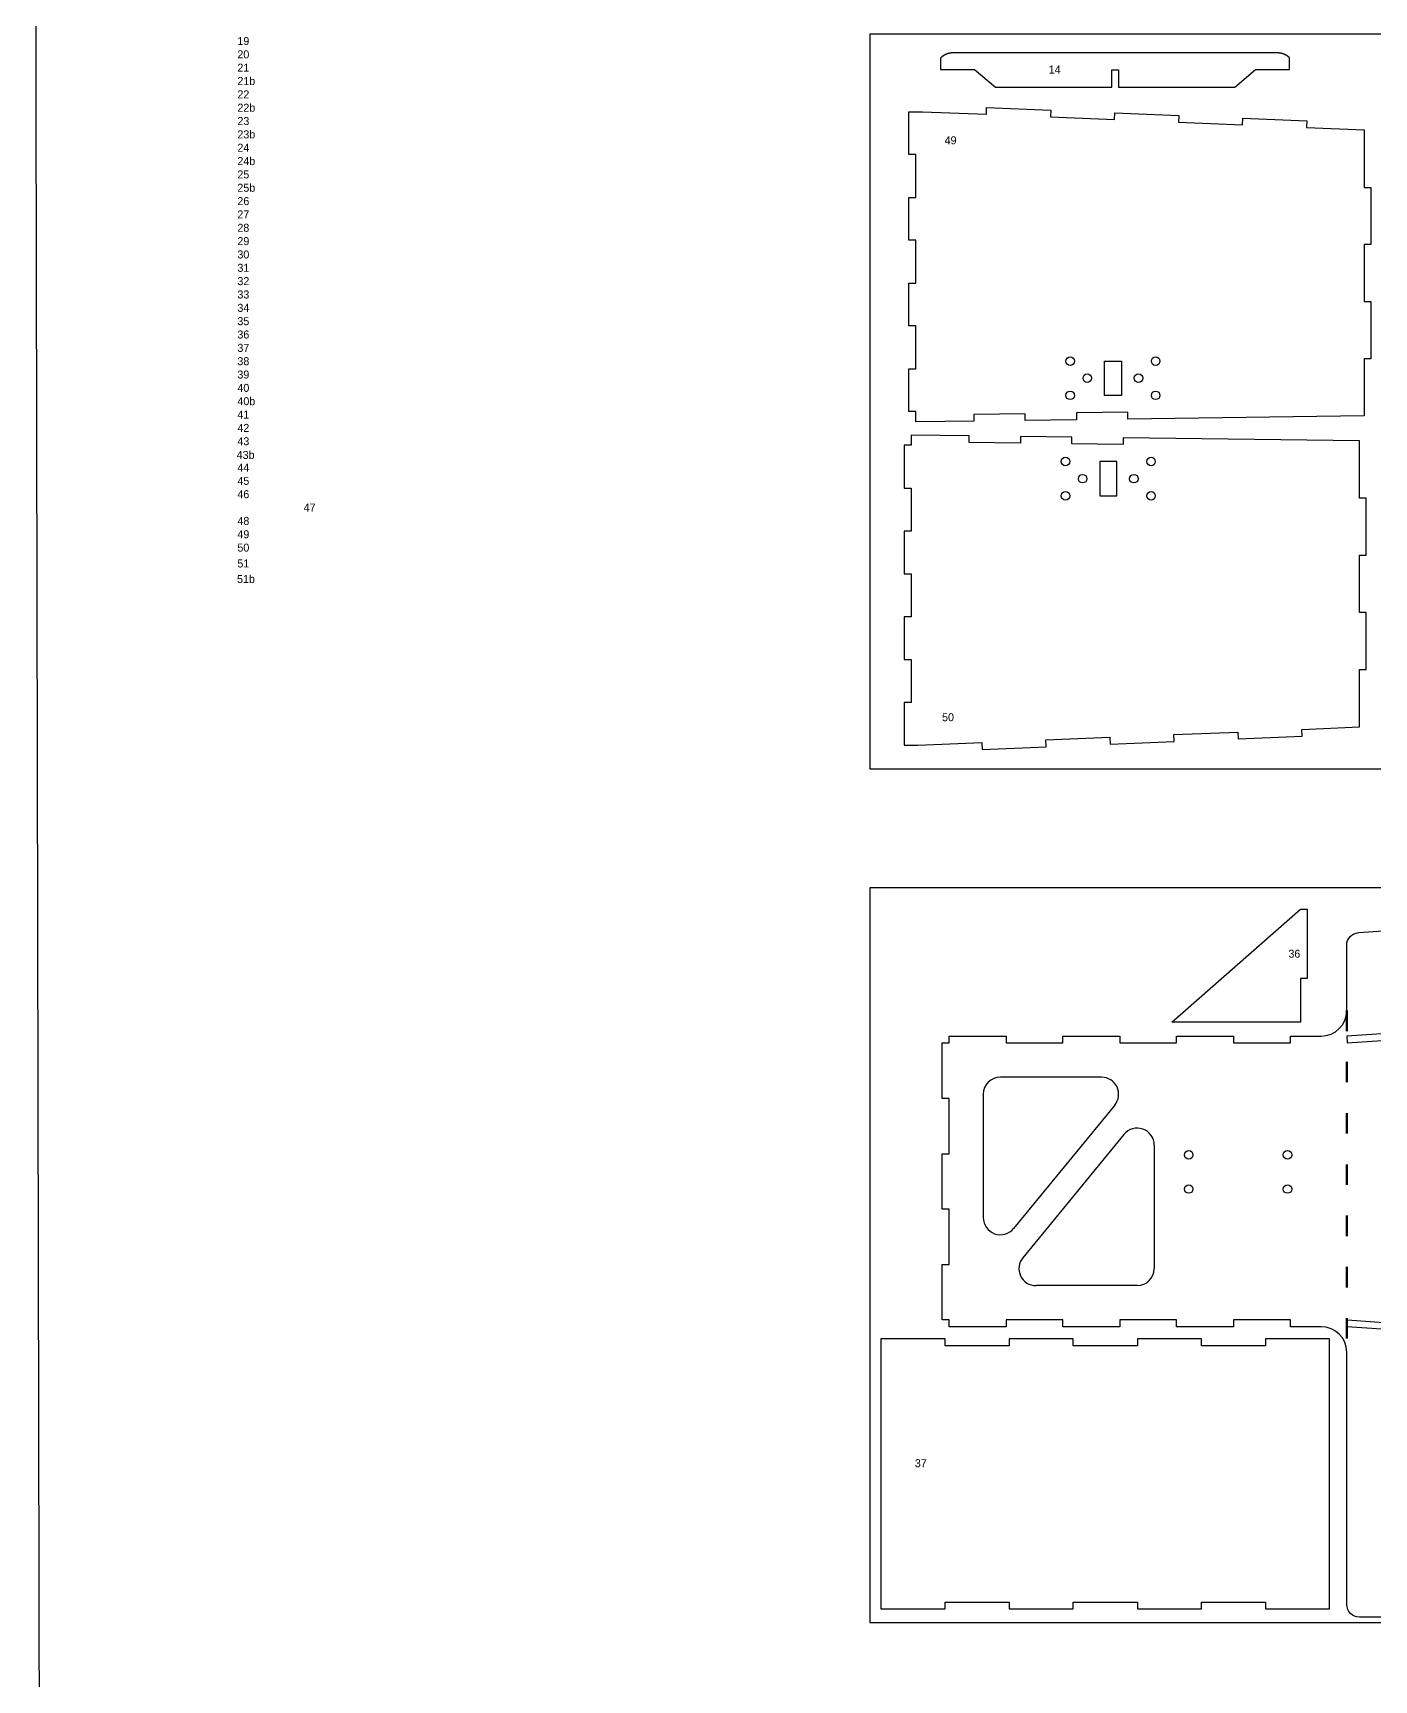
# Model space of a CAD drawing. Header units: inches. Extents: x -955 to -701, y -2062 to -1714.
# Drawn here: x -954.6 to -876.2, y -1902.8 to -1806.4 of the extents above; entities that cross this region are included whole.
import ezdxf

# ---------------------------------------------------------------- set-up
doc = ezdxf.new("R2010")
doc.units = ezdxf.units.IN
doc.header["$LTSCALE"] = 0.1
doc.header["$MEASUREMENT"] = 0
doc.linetypes.add('ACAD_ISO03W100', pattern=[30, 12, -18])
doc.layers.add('cockpit', color=1, linetype='Continuous', lineweight=20)
doc.layers.add('pic', color=1, linetype='Continuous')

msp = doc.modelspace()

# ---------------------------------------------------------------- linework, layer by layer
at = {"color": 4, "linetype": 'ACAD_ISO03W100', "lineweight": 100}
msp.add_line((-877.76668, -1863.58302), (-877.76668, -1883.58159), dxfattribs=at)
at = {"color": 7, "linetype": 'Continuous', "lineweight": 25}
for p, q in [((-892.11099, -1867.48302), (-898.02835, -1867.48302)), ((-899.02835, -1868.48302), (-899.02835, -1875.70136)), ((-891.33763, -1869.11699), (-897.255, -1876.33533)), ((-890.80171, -1870.82928), (-896.71907, -1878.04762)), ((-889.02835, -1871.46325), (-889.02835, -1878.68159)), ((-890.02835, -1879.68159), (-895.94572, -1879.68159))]:
    msp.add_line(p, q, dxfattribs=at)
for points in [[(-891.51325, -1809.54744), (-891.51325, -1808.54744), (-891.1132, -1808.54744), (-891.11483, -1809.54744), (-884.32247, -1809.54744), (-883.10979, -1808.5273), (-881.10979, -1808.5273), (-881.10979, -1807.84045), (-881.11204, -1807.83823), (-881.1143, -1807.83601), (-881.11656, -1807.8338), (-881.11884, -1807.8316), (-881.12112, -1807.8294), (-881.12341, -1807.82722), (-881.1257, -1807.82504), (-881.12801, -1807.82286), (-881.13032, -1807.8207), (-881.13264, -1807.81854), (-881.13497, -1807.81639), (-881.13731, -1807.81425), (-881.13965, -1807.81211), (-881.142, -1807.80998), (-881.14436, -1807.80786), (-881.14673, -1807.80575), (-881.1491, -1807.80364), (-881.15149, -1807.80154), (-881.15388, -1807.79945), (-881.15627, -1807.79737), (-881.15868, -1807.79529), (-881.16109, -1807.79323), (-881.16351, -1807.79117), (-881.16593, -1807.78911), (-881.16836, -1807.78707), (-881.1708, -1807.78503), (-881.17325, -1807.783), (-881.1757, -1807.78098), (-881.17816, -1807.77897), (-881.18063, -1807.77696), (-881.18311, -1807.77496), (-881.18559, -1807.77297), (-881.18808, -1807.77099), (-881.19057, -1807.76901), (-881.19307, -1807.76705), (-881.19558, -1807.76509), (-881.1981, -1807.76314), (-881.20062, -1807.76119), (-881.20315, -1807.75926), (-881.20568, -1807.75733), (-881.20822, -1807.75541), (-881.21077, -1807.7535), (-881.21332, -1807.7516), (-881.21588, -1807.74971), (-881.21845, -1807.74782), (-881.22102, -1807.74594), (-881.2236, -1807.74407), (-881.22618, -1807.74221), (-881.22877, -1807.74036), (-881.23137, -1807.73851), (-881.23397, -1807.73667), (-881.23658, -1807.73484), (-881.23919, -1807.73302), (-881.24181, -1807.73121), (-881.24444, -1807.72941), (-881.24707, -1807.72761), (-881.24971, -1807.72583), (-881.25235, -1807.72405), (-881.255, -1807.72228), (-881.25765, -1807.72051), (-881.26031, -1807.71876), (-881.26298, -1807.71702), (-881.26565, -1807.71528), (-881.26832, -1807.71355), (-881.27101, -1807.71183), (-881.27369, -1807.71012), (-881.27638, -1807.70842), (-881.27908, -1807.70673), (-881.28178, -1807.70504), (-881.28449, -1807.70336), (-881.2872, -1807.7017), (-881.28992, -1807.70004), (-881.29264, -1807.69839), (-881.29537, -1807.69675), (-881.2981, -1807.69511), (-881.30084, -1807.69349), (-881.30358, -1807.69188), (-881.30633, -1807.69027), (-881.30908, -1807.68867), (-881.31183, -1807.68708), (-881.31459, -1807.6855), (-881.31736, -1807.68393), (-881.32013, -1807.68237), (-881.3229, -1807.68082), (-881.32568, -1807.67927), (-881.32846, -1807.67774), (-881.33125, -1807.67621), (-881.33404, -1807.6747), (-881.33684, -1807.67319), (-881.33964, -1807.67169), (-881.34244, -1807.6702), (-881.34525, -1807.66872), (-881.34806, -1807.66725), (-881.35088, -1807.66579), (-881.3537, -1807.66434), (-881.35652, -1807.66289), (-881.35935, -1807.66146), (-881.36218, -1807.66003), (-881.36502, -1807.65862), (-881.36785, -1807.65721), (-881.3707, -1807.65581), (-881.37354, -1807.65443), (-881.3764, -1807.65305), (-881.37925, -1807.65168), (-881.38211, -1807.65032), (-881.38497, -1807.64897), (-881.38783, -1807.64763), (-881.39071, -1807.64629), (-881.39358, -1807.64497), (-881.39647, -1807.64365), (-881.39935, -1807.64234), (-881.40225, -1807.64105), (-881.40514, -1807.63976), (-881.40805, -1807.63847), (-881.41095, -1807.6372), (-881.41386, -1807.63594), (-881.41678, -1807.63468), (-881.4197, -1807.63344), (-881.42262, -1807.6322), (-881.42555, -1807.63097), (-881.43142, -1807.62854), (-881.4373, -1807.62614), (-881.4432, -1807.62378), (-881.44912, -1807.62146), (-881.45505, -1807.61917), (-881.461, -1807.61691), (-881.46697, -1807.61469), (-881.47294, -1807.61251), (-881.47894, -1807.61036), (-881.48494, -1807.60825), (-881.49096, -1807.60617), (-881.497, -1807.60413), (-881.50304, -1807.60213), (-881.5091, -1807.60016), (-881.51517, -1807.59822), (-881.52126, -1807.59632), (-881.52735, -1807.59446), (-881.53346, -1807.59263), (-881.53958, -1807.59084), (-881.5457, -1807.58909), (-881.55184, -1807.58737), (-881.55799, -1807.58569), (-881.56415, -1807.58404), (-881.57032, -1807.58243), (-881.57649, -1807.58085), (-881.58268, -1807.57931), (-881.58887, -1807.57781), (-881.59507, -1807.57635), (-881.60128, -1807.57492), (-881.6075, -1807.57352), (-881.61372, -1807.57216), (-881.61995, -1807.57084), (-881.62619, -1807.56956), (-881.63243, -1807.56831), (-881.63867, -1807.5671), (-881.64493, -1807.56592), (-881.65118, -1807.56478), (-881.65745, -1807.56368), (-881.66371, -1807.56262), (-881.66998, -1807.56159), (-881.67626, -1807.5606), (-881.68254, -1807.55964), (-881.68882, -1807.55872), (-881.6951, -1807.55784), (-881.70138, -1807.55699), (-881.70767, -1807.55619), (-881.71081, -1807.5558), (-881.7124, -1807.5556), (-881.71398, -1807.55541), (-881.72034, -1807.55467), (-881.72671, -1807.55396), (-881.73307, -1807.55329), (-881.73945, -1807.55266), (-881.74582, -1807.55206), (-881.75221, -1807.5515), (-881.75859, -1807.55098), (-881.76498, -1807.55049), (-881.77137, -1807.55004), (-881.77776, -1807.54962), (-881.78416, -1807.54924), (-881.79055, -1807.5489), (-881.79695, -1807.54859), (-881.80335, -1807.54832), (-881.80975, -1807.54809), (-881.81616, -1807.54789), (-881.82256, -1807.54773), (-881.82896, -1807.5476), (-881.83536, -1807.54751), (-881.84177, -1807.54746), (-881.84817, -1807.54744), (-900.77834, -1807.54744), (-900.78495, -1807.54746), (-900.79157, -1807.54752), (-900.79819, -1807.54761), (-900.80482, -1807.54775), (-900.81144, -1807.54792), (-900.81806, -1807.54813), (-900.82468, -1807.54839), (-900.8313, -1807.54868), (-900.83792, -1807.549), (-900.84453, -1807.54937), (-900.84784, -1807.54957), (-900.85115, -1807.54978), (-900.85445, -1807.55), (-900.85776, -1807.55022), (-900.86106, -1807.55046), (-900.86437, -1807.55071), (-900.86767, -1807.55096), (-900.87098, -1807.55123), (-900.87428, -1807.5515), (-900.87758, -1807.55179), (-900.88088, -1807.55208), (-900.88418, -1807.55239), (-900.88748, -1807.5527), (-900.89078, -1807.55303), (-900.89407, -1807.55336), (-900.89737, -1807.55371), (-900.90066, -1807.55406), (-900.90395, -1807.55442), (-900.90724, -1807.5548), (-900.91053, -1807.55518), (-900.91382, -1807.55557), (-900.91711, -1807.55597), (-900.9204, -1807.55639), (-900.92368, -1807.55681), (-900.92696, -1807.55724), (-900.93025, -1807.55768), (-900.93353, -1807.55813), (-900.9368, -1807.55859), (-900.94008, -1807.55906), (-900.94335, -1807.55954), (-900.94663, -1807.56003), (-900.94826, -1807.56028), (-900.94988, -1807.56053), (-900.95312, -1807.56103), (-900.95636, -1807.56155), (-900.9596, -1807.56207), (-900.96284, -1807.56261), (-900.96608, -1807.56315), (-900.96931, -1807.56371), (-900.97255, -1807.56427), (-900.97578, -1807.56485), (-900.97901, -1807.56543), (-900.98225, -1807.56603), (-900.98548, -1807.56663), (-900.98871, -1807.56724), (-900.99193, -1807.56787), (-900.99516, -1807.5685), (-900.99839, -1807.56915), (-901.00161, -1807.5698), (-901.00483, -1807.57046), (-901.00805, -1807.57114), (-901.01127, -1807.57182), (-901.01449, -1807.57251), (-901.01771, -1807.57321), (-901.02092, -1807.57393), (-901.02414, -1807.57465), (-901.02735, -1807.57538), (-901.03056, -1807.57612), (-901.03377, -1807.57687), (-901.03697, -1807.57764), (-901.04017, -1807.57841), (-901.04338, -1807.57919), (-901.04658, -1807.57998), (-901.04977, -1807.58078), (-901.05297, -1807.58159), (-901.05616, -1807.58241), (-901.05935, -1807.58324), (-901.06254, -1807.58408), (-901.06573, -1807.58493), (-901.06891, -1807.58578), (-901.07209, -1807.58665), (-901.07527, -1807.58753), (-901.07845, -1807.58842), (-901.08162, -1807.58932), (-901.08479, -1807.59022), (-901.08796, -1807.59114), (-901.09113, -1807.59207), (-901.09429, -1807.593), (-901.09745, -1807.59395), (-901.10061, -1807.5949), (-901.10376, -1807.59587), (-901.10692, -1807.59684), (-901.11006, -1807.59783), (-901.11321, -1807.59882), (-901.11635, -1807.59983), (-901.11949, -1807.60084), (-901.12263, -1807.60186), (-901.12576, -1807.60289), (-901.12889, -1807.60394), (-901.13202, -1807.60499), (-901.13514, -1807.60605), (-901.13826, -1807.60712), (-901.14137, -1807.6082), (-901.14449, -1807.60929), (-901.1476, -1807.61039), (-901.1507, -1807.6115), (-901.1538, -1807.61262), (-901.1569, -1807.61374), (-901.15999, -1807.61488), (-901.16309, -1807.61603), (-901.16617, -1807.61719), (-901.16925, -1807.61835), (-901.17233, -1807.61953), (-901.17541, -1807.62071), (-901.17848, -1807.62191), (-901.18154, -1807.62311), (-901.18461, -1807.62432), (-901.18767, -1807.62555), (-901.19072, -1807.62678), (-901.19377, -1807.62802), (-901.19681, -1807.62927), (-901.19986, -1807.63053), (-901.20289, -1807.6318), (-901.20592, -1807.63308), (-901.20895, -1807.63437), (-901.21198, -1807.63567), (-901.21499, -1807.63698), (-901.21801, -1807.63829), (-901.22102, -1807.63962), (-901.22402, -1807.64096), (-901.22702, -1807.6423), (-901.23002, -1807.64366), (-901.23301, -1807.64502), (-901.23599, -1807.64639), (-901.23897, -1807.64778), (-901.24194, -1807.64917), (-901.24491, -1807.65057), (-901.24788, -1807.65198), (-901.25084, -1807.6534), (-901.25379, -1807.65483), (-901.25674, -1807.65627), (-901.25969, -1807.65772), (-901.26262, -1807.65917), (-901.26556, -1807.66064), (-901.26848, -1807.66212), (-901.2714, -1807.6636), (-901.27432, -1807.66509), (-901.27723, -1807.6666), (-901.28013, -1807.66811), (-901.28303, -1807.66963), (-901.28593, -1807.67117), (-901.28883, -1807.67271), (-901.29172, -1807.67426), (-901.2946, -1807.67583), (-901.29748, -1807.6774), (-901.30036, -1807.67898), (-901.30323, -1807.68058), (-901.30609, -1807.68218), (-901.30896, -1807.68379), (-901.31181, -1807.68541), (-901.31467, -1807.68705), (-901.31751, -1807.68869), (-901.32036, -1807.69034), (-901.32319, -1807.692), (-901.32603, -1807.69367), (-901.32886, -1807.69535), (-901.33168, -1807.69704), (-901.3345, -1807.69874), (-901.33731, -1807.70045), (-901.34012, -1807.70217), (-901.34292, -1807.70389), (-901.34572, -1807.70563), (-901.34851, -1807.70738), (-901.35129, -1807.70913), (-901.35407, -1807.7109), (-901.35685, -1807.71267), (-901.35962, -1807.71446), (-901.36238, -1807.71625), (-901.36514, -1807.71805), (-901.36789, -1807.71986), (-901.37064, -1807.72168), (-901.37338, -1807.72351), (-901.37612, -1807.72535), (-901.37885, -1807.7272), (-901.38157, -1807.72906), (-901.38429, -1807.73093), (-901.387, -1807.7328), (-901.3897, -1807.73469), (-901.3924, -1807.73658), (-901.3951, -1807.73848), (-901.39778, -1807.74039), (-901.40046, -1807.74231), (-901.40314, -1807.74424), (-901.4058, -1807.74618), (-901.40847, -1807.74813), (-901.41112, -1807.75008), (-901.41377, -1807.75205), (-901.41641, -1807.75402), (-901.41904, -1807.756), (-901.42167, -1807.75799), (-901.42429, -1807.75999), (-901.42691, -1807.762), (-901.42952, -1807.76402), (-901.43212, -1807.76604), (-901.43471, -1807.76808), (-901.4373, -1807.77012), (-901.43988, -1807.77217), (-901.44245, -1807.77423), (-901.44502, -1807.7763), (-901.44757, -1807.77837), (-901.45013, -1807.78046), (-901.45267, -1807.78255), (-901.45521, -1807.78465), (-901.45773, -1807.78676), (-901.46026, -1807.78888), (-901.46277, -1807.79101), (-901.46528, -1807.79314), (-901.46778, -1807.79529), (-901.47027, -1807.79744), (-901.47275, -1807.7996), (-901.47523, -1807.80177), (-901.47769, -1807.80394), (-901.48015, -1807.80613), (-901.48261, -1807.80832), (-901.48505, -1807.81052), (-901.48749, -1807.81273), (-901.48992, -1807.81494), (-901.49234, -1807.81717), (-901.49475, -1807.8194), (-901.49715, -1807.82164), (-901.49955, -1807.82389), (-901.50193, -1807.82614), (-901.50431, -1807.82841), (-901.50668, -1807.83068), (-901.50905, -1807.83296), (-901.5114, -1807.83524), (-901.51374, -1807.83754), (-901.51608, -1807.83984), (-901.51841, -1807.84215), (-901.52073, -1807.84447), (-901.52304, -1807.8468), (-901.52534, -1807.84913), (-901.52763, -1807.85147), (-901.52992, -1807.85382), (-901.53219, -1807.85617), (-901.53446, -1807.85854), (-901.53671, -1807.86091), (-901.53671, -1808.5273), (-899.53671, -1808.5273), (-898.32404, -1809.54744)], [(-893.58274, -1828.61898), (-893.57733, -1829.01879), (-896.57976, -1829.0594), (-896.57976, -1828.6594), (-899.57949, -1828.69996), (-899.57949, -1829.09996), (-902.97949, -1829.14053), (-902.97949, -1828.53901), (-903.37949, -1828.53901), (-903.37949, -1826.03172), (-902.97949, -1826.03172), (-902.97949, -1823.52444), (-903.37949, -1823.52444), (-903.37949, -1821.01715), (-902.97949, -1821.01715), (-902.97949, -1818.50987), (-903.37949, -1818.50987), (-903.37949, -1816.00258), (-902.97949, -1816.00258), (-902.97949, -1813.4953), (-903.37949, -1813.4953), (-903.37949, -1810.98801), (-902.57949, -1810.98801), (-898.84926, -1811.14259), (-898.8327, -1810.74308), (-895.08592, -1810.89834), (-895.10247, -1811.29785), (-891.35569, -1811.45312), (-891.33913, -1811.05361), (-887.59235, -1811.20887), (-887.6089, -1811.60838), (-883.86212, -1811.76364), (-883.84556, -1811.36414), (-880.09878, -1811.5194), (-880.11534, -1811.91891), (-876.752, -1812.05828), (-876.752, -1815.41759), (-876.352, -1815.41759), (-876.352, -1818.761), (-876.752, -1818.761), (-876.752, -1822.10442), (-876.352, -1822.10442), (-876.352, -1825.44783), (-876.752, -1825.44783), (-876.752, -1828.79125), (-890.5776, -1828.97822), (-890.58301, -1828.57841)], [(-891.94565, -1827.58667), (-891.94565, -1825.58667), (-890.94565, -1825.58667), (-890.94565, -1827.58667)], [(-893.85396, -1830.43031), (-893.84856, -1830.0305), (-896.85099, -1829.98989), (-896.85099, -1830.38989), (-899.85071, -1830.34933), (-899.85071, -1829.94933), (-903.25071, -1829.90875), (-903.25071, -1830.51028), (-903.65071, -1830.51028), (-903.65071, -1833.01757), (-903.25071, -1833.01757), (-903.25071, -1835.52485), (-903.65071, -1835.52485), (-903.65071, -1838.03214), (-903.25071, -1838.03214), (-903.25071, -1840.53942), (-903.65071, -1840.53942), (-903.65071, -1843.04671), (-903.25071, -1843.04671), (-903.25071, -1845.55399), (-903.65071, -1845.55399), (-903.65071, -1848.06128), (-902.85071, -1848.06128), (-899.12048, -1847.9067), (-899.10393, -1848.30621), (-895.35714, -1848.15094), (-895.3737, -1847.75144), (-891.62692, -1847.59617), (-891.61036, -1847.99568), (-887.86358, -1847.84042), (-887.88013, -1847.44091), (-884.13335, -1847.28565), (-884.11679, -1847.68515), (-880.37001, -1847.52989), (-880.38656, -1847.13038), (-877.02322, -1846.99101), (-877.02322, -1843.6317), (-876.62322, -1843.6317), (-876.62322, -1840.28829), (-877.02322, -1840.28829), (-877.02322, -1836.94487), (-876.62322, -1836.94487), (-876.62322, -1833.60146), (-877.02322, -1833.60146), (-877.02322, -1830.25804), (-890.84883, -1830.07107), (-890.85424, -1830.47088)], [(-892.21688, -1831.46262), (-892.21688, -1833.46262), (-891.21688, -1833.46262), (-891.21688, -1831.46262)], [(-877.76668, -1865.08302), (-877.73901, -1865.48136), (-874.24795, -1865.23888), (-874.27561, -1864.84054)], [(-882.51676, -1882.79894), (-882.51676, -1883.19894), (-886.26676, -1883.19894), (-886.26676, -1882.79894), (-890.01676, -1882.79894), (-890.01676, -1883.19894), (-893.76676, -1883.19894), (-893.76676, -1882.79894), (-897.51676, -1882.79894), (-897.51676, -1883.19894), (-901.26676, -1883.19894), (-901.26676, -1882.79894), (-905.01676, -1882.79894), (-905.01676, -1898.59894), (-901.26676, -1898.59894), (-901.26676, -1898.19894), (-897.51676, -1898.19894), (-897.51676, -1898.59894), (-893.76676, -1898.59894), (-893.76676, -1898.19894), (-890.01676, -1898.19894), (-890.01676, -1898.59894), (-886.26676, -1898.59894), (-886.26676, -1898.19894), (-882.51676, -1898.19894), (-882.51676, -1898.59894), (-878.76676, -1898.59894), (-878.76676, -1882.79894)]]:
    msp.add_lwpolyline(points, close=True, dxfattribs=at)
msp.add_lwpolyline([(-820.56668, -1899.08302), (-877.01668, -1899.08302, -0.41421356), (-877.76668, -1898.33302), (-877.76668, -1883.58159, 0.41421356), (-879.26668, -1882.08159), (-881.06484, -1882.08159), (-881.06484, -1881.68159), (-884.39209, -1881.68159), (-884.39209, -1882.08159), (-887.71935, -1882.08159), (-887.71935, -1881.68159), (-891.0466, -1881.68159), (-891.0466, -1882.08159), (-894.37385, -1882.08159), (-894.37385, -1881.68159), (-897.7011, -1881.68159), (-897.7011, -1882.08159), (-901.02835, -1882.08159), (-901.02835, -1881.68159), (-901.42835, -1881.68159), (-901.42835, -1878.44187), (-901.02835, -1878.44187), (-901.02835, -1875.20216), (-901.42835, -1875.20216), (-901.42835, -1871.96245), (-901.02835, -1871.96245), (-901.02835, -1868.72274), (-901.42835, -1868.72274), (-901.42835, -1865.48302), (-901.02835, -1865.48302), (-901.02835, -1865.08302), (-897.7011, -1865.08302), (-897.7011, -1865.48302), (-894.37385, -1865.48302), (-894.37385, -1865.08302), (-891.0466, -1865.08302), (-891.0466, -1865.48302), (-887.71935, -1865.48302), (-887.71935, -1865.08302), (-884.39209, -1865.08302), (-884.39209, -1865.48302), (-881.06484, -1865.48302), (-881.06484, -1865.08302), (-879.26668, -1865.08302, 0.41421356), (-877.76668, -1863.58302), (-877.76668, -1859.77265, -0.39403768), (-877.06867, -1859.02446), (-843.47122, -1856.68996)], format="xyb", dxfattribs=at)
for points in [[(-888.00387, -1864.26131), (-880.47596, -1857.65165), (-880.07596, -1857.65165), (-880.07596, -1861.70251), (-880.47596, -1861.70251), (-880.47596, -1864.26131)], [(-874.24795, -1881.92573), (-874.27561, -1882.32407), (-877.76668, -1882.08159), (-877.73901, -1881.68325)]]:
    msp.add_lwpolyline(points, close=True)
for centre in [(-893.94565, -1825.58667), (-888.94565, -1825.58667), (-892.94565, -1826.58667), (-889.94565, -1826.58667), (-893.94565, -1827.58667), (-888.94565, -1827.58667), (-894.21688, -1831.46262), (-889.21688, -1831.46262), (-893.21688, -1832.46262), (-890.21688, -1832.46262), (-894.21688, -1833.46262), (-889.21688, -1833.46262), (-887.01197, -1872.02785), (-881.23785, -1872.02785), (-887.01197, -1874.02785), (-881.23785, -1874.02785)]:
    msp.add_circle(centre, 0.25, dxfattribs=at)
for centre, start, end in [((-898.02835, -1868.48302), 90, 180), ((-892.11099, -1868.48302), 320.65618, 90), ((-890.02835, -1871.46325), 0, 140.65618), ((-898.02835, -1875.70136), 180, 320.65618), ((-895.94572, -1878.68159), 140.65618, 270), ((-890.02835, -1878.68159), 270, 0)]:
    msp.add_arc(centre, 1, start, end, dxfattribs=at)
at = {"layer": 'pic'}
msp.add_lwpolyline([(-954.62768, -1713.70816), (-702.05776, -1713.70816), (-701.35853, -2061.64958), (-953.92845, -2061.64958)], close=True, dxfattribs=at)
at = {"layer": 'pic', "color": 1}
for points in [[(-905.6606, -1849.44899), (-792.1606, -1849.44899), (-792.1606, -1806.44899), (-905.6606, -1806.44899)], [(-905.6606, -1899.39595), (-792.1606, -1899.39595), (-792.1606, -1856.39595), (-905.6606, -1856.39595)]]:
    msp.add_lwpolyline(points, close=True, dxfattribs=at)

# ---------------------------------------------------------------- texts
at = {"layer": 'cockpit', "lineweight": 100}
for s, p in [('14', (-895.19825, -1808.75464)), ('49', (-901.29209, -1812.89822)), ('50', (-901.44261, -1846.65475)), ('36', (-881.18071, -1860.49264)), ('37', (-903.03561, -1890.30644))]:
    msp.add_text(s, height=0.468379, dxfattribs=at).set_placement(p)
at = {"layer": 'pic', "lineweight": 100}
for s, p in [('19', (-942.66726, -1807.08774)), ('20', (-942.66726, -1807.86837)), ('21', (-942.66726, -1808.649)), ('21b', (-942.66726, -1809.42963)), ('22', (-942.66726, -1810.21027)), ('22b', (-942.66726, -1810.9909)), ('23', (-942.66726, -1811.77153)), ('23b', (-942.66726, -1812.55216)), ('24', (-942.66726, -1813.3328)), ('24b', (-942.66726, -1814.11343)), ('25', (-942.66726, -1814.89406)), ('25b', (-942.66726, -1815.67469)), ('26', (-942.66726, -1816.45533)), ('27', (-942.66726, -1817.23596)), ('28', (-942.66726, -1818.01659)), ('29', (-942.66726, -1818.79722)), ('30', (-942.66726, -1819.57785)), ('31', (-942.66726, -1820.35849)), ('32', (-942.66726, -1821.13912)), ('33', (-942.66726, -1821.91975)), ('34', (-942.66726, -1822.70038)), ('35', (-942.66726, -1823.48102)), ('36', (-942.66726, -1824.26165)), ('37', (-942.66726, -1825.04228)), ('38', (-942.66726, -1825.82291)), ('39', (-942.66726, -1826.60355)), ('40', (-942.66726, -1827.38418)), ('40b', (-942.66726, -1828.16481)), ('41', (-942.66726, -1828.94544)), ('42', (-942.66726, -1829.72608)), ('43', (-942.66726, -1830.50671)), ('43b', (-942.70942, -1831.30748)), ('44', (-942.66726, -1832.04597)), ('45', (-942.66726, -1832.8266)), ('46', (-942.66726, -1833.60723)), ('47', (-938.79103, -1834.38787)), ('48', (-942.66726, -1835.1685)), ('49', (-942.66726, -1835.94913)), ('50', (-942.66726, -1836.72976)), ('51', (-942.66726, -1837.65888)), ('51b', (-942.68838, -1838.56688))]:
    msp.add_text(s, height=0.468379, dxfattribs=at).set_placement(p)

doc.saveas('drawing.dxf')
